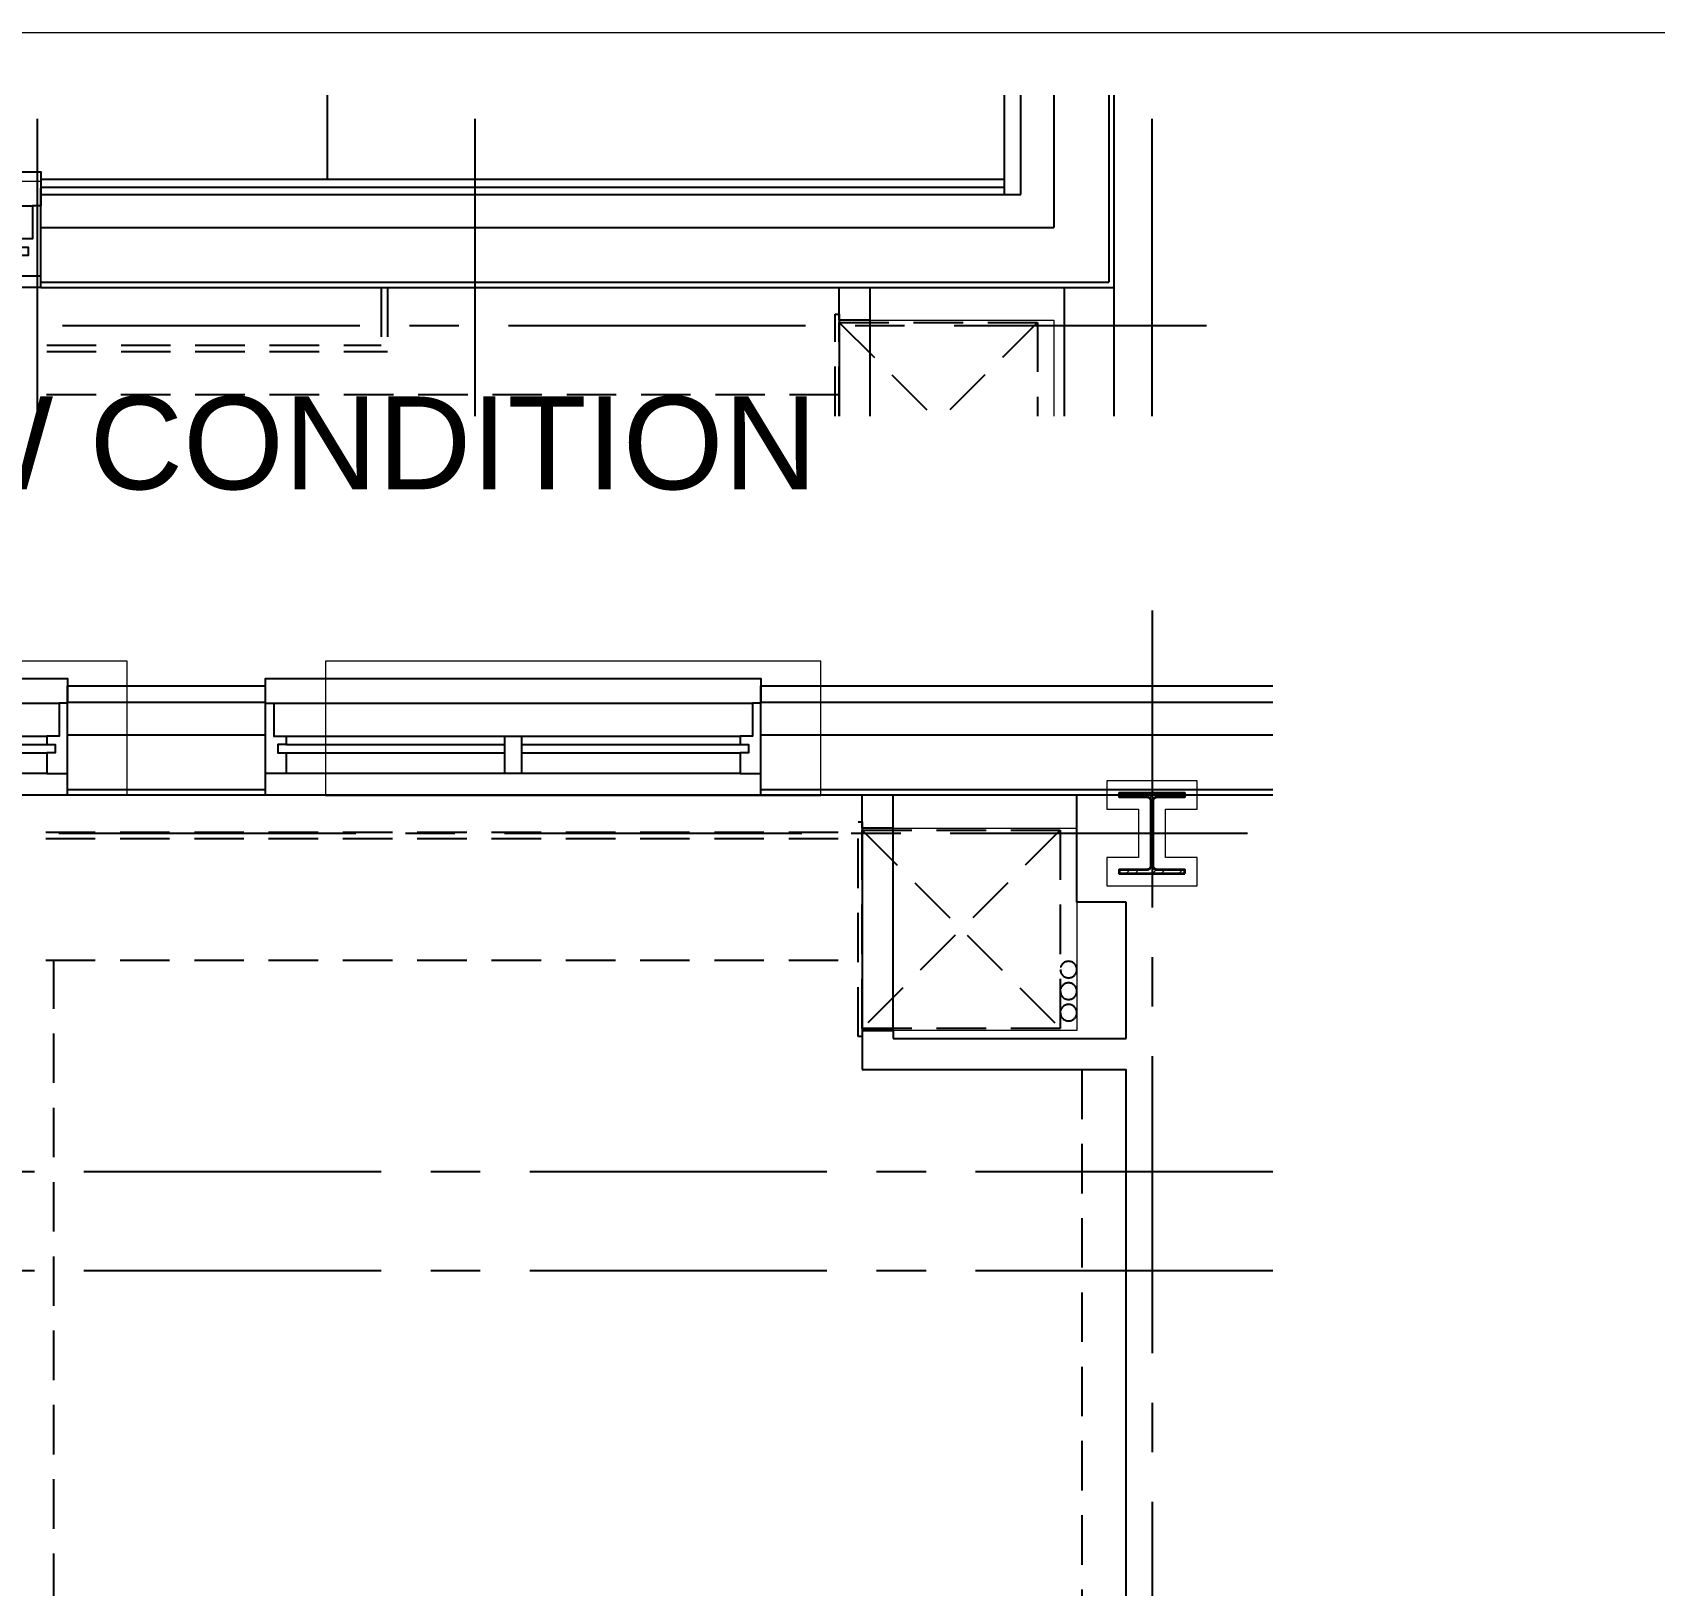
# Model space of a CAD drawing. Header units: inches. Extents: x 5995 to 10907, y 3795 to 5123.
# Drawn here: x 6143.9 to 6340.4, y 4934.7 to 5122.9 of the extents above; entities that cross this region are included whole.
import ezdxf
from ezdxf.enums import TextEntityAlignment as Align
from ezdxf.xclip import XClip

# ---------------------------------------------------------------- set-up
doc = ezdxf.new("R2010")
doc.units = ezdxf.units.IN
doc.header["$LTSCALE"] = 48
doc.header["$MEASUREMENT"] = 0
doc.header["$XCLIPFRAME"] = 0
for name, pattern in [('CENTER2', [1.125, 0.75, -0.125, 0.125, -0.125]), ('HIDDEN', [0.375, 0.25, -0.125]), ('HIDDEN2', [0.1875, 0.125, -0.0625])]:
    doc.linetypes.add(name, pattern=pattern)
for name, color, linetype in [('_0_Objects', 8, 'Continuous'), ('A-Door-Head', 8, 'Continuous'), ('A-Flor-Ovhd', 8, 'HIDDEN2'), ('A-Flor-Soffit', 8, 'HIDDEN2'), ('A-Glaz', 8, 'Continuous'), ('A-Glaz-Sill', 8, 'Continuous'), ('A-Grid(3-32)', 8, 'CENTER2'), ('A-HVAC', 8, 'HIDDEN2'), ('A-Roof-Below', 8, 'Continuous'), ('A-Wall-Full', 8, 'Continuous'), ('A-Wall-Hatch', 8, 'Continuous')]:
    doc.layers.add(name, color=color, linetype=linetype)
for name, color, linetype, lineweight in [('A-Detl-Hatch', 8, 'Continuous', 18), ('G-Anno-Ttlb', 8, 'Continuous', 50), ('G-Anno-Ttlb @ 96', 8, 'Continuous', 50), ('S-Detl-Hatch', 8, 'Continuous', 18), ('S-Detl-Wide', 8, 'Continuous', 35)]:
    doc.layers.add(name, color=color, linetype=linetype, lineweight=lineweight)
doc.layers.add('G-Anno-Nplt', color=8, linetype='Continuous', lineweight=18, plot=False)
doc.layers.add('G-Anno-View', color=8, linetype='Continuous', lineweight=18, plot=False)
doc.styles.add('RomanS', font='arial.ttf')
doc.styles.get("Standard").update_dxf_attribs({"font": 'arial.ttf'})

# ---------------------------------------------------------------- blocks, each defined once
blk = doc.blocks.new('HVAC UNIT NICHE')
at = {"layer": 'A-Door-Head'}
blk.add_lwpolyline([(4, 0), (28.5, 0), (28.5, -3.75), (4, -3.75)], close=True, dxfattribs=at)
at = {"layer": 'A-HVAC'}
for p, q in [((4.25, 0), (28.25, -24)), ((4.25, -24), (28.25, 0))]:
    blk.add_line(p, q, dxfattribs=at)
for points in [[(3.25, 0), (29.25, 0), (29.25, 0.5), (3.25, 0.5)], [(4.25, -24), (28.25, -24), (28.25, 0), (4.25, 0)]]:
    blk.add_lwpolyline(points, close=True, dxfattribs=at)
for centre in [(21.13, -25), (23.75, -25), (26.36, -25)]:
    blk.add_circle(centre, 1, dxfattribs=at)
at = {"layer": 'A-Wall-Full'}
for p, q in [((4, 0), (0, 0)), ((4, -3.75), (4, 0)), ((28.5, 0), (33.25, 0)), ((28.5, -3.75), (28.5, 0)), ((33.25, 0), (33.25, -26)), ((4, -3.75), (0, -3.75)), ((28.5, -3.75), (29.5, -3.75)), ((29.5, -3.75), (29.5, -26))]:
    blk.add_line(p, q, dxfattribs=at)
at = {"layer": 'G-Anno-Nplt'}
blk.add_lwpolyline([(4, 0), (4, -26), (28.5, -26), (28.5, 0)], close=True, dxfattribs=at)
blk = doc.blocks.new('King Studio 1')
at = {"layer": 'A-Flor-Soffit'}
for p, q in [((9.12, 260.64), (188.88, 260.64)), ((91.12, 146.75), (91.12, 260.64)), ((215.63, 247.38), (215.63, 146.75))]:
    blk.add_line(p, q, dxfattribs=at)
at = {"layer": 'A-Wall-Full'}
for p, q in [((214.57, 280.62), (188.58, 280.62)), ((215.02, 267.64), (215.02, 280.65)), ((221, 267.64), (215.02, 267.64)), ((221, 251.13), (221, 267.64)), ((214.88, 251.13), (221, 251.13)), ((214.88, 247.38), (221, 247.38))]:
    blk.add_line(p, q, dxfattribs=at)
blk.add_lwpolyline([(221, 6), (221, 59.9), (215.63, 59.9), (215.63, 84), (221, 84), (221, 247.38)], dxfattribs=at)
at = {"layer": 'G-Anno-Nplt'}
blk.add_line((9.12, 280.62), (215.02, 280.62), dxfattribs=at)
for points in [[(40, 280.62), (100, 280.62), (100, 296.87), (40, 296.87)], [(124, 280.59), (184, 280.59), (184, 296.87), (124, 296.87)], [(32.75, 294.75), (92.75, 294.75), (92.75, 280.62), (32.75, 280.62)], [(116.75, 294.75), (176.75, 294.75), (176.75, 280.62), (116.75, 280.62)]]:
    blk.add_lwpolyline(points, close=True, dxfattribs=at)
at = {"xscale": -1, "rotation": 90}
blk.add_blockref('HVAC UNIT NICHE', (189.02, 280.62), dxfattribs=at)
blk = doc.blocks.new('King Studio 1- 06')
at = {"layer": 'A-Flor-Soffit'}
blk.add_line((8.36, 267.63), (185.38, 267.63), dxfattribs=at)
at = {"layer": 'A-Wall-Full'}
for p, q in [((212.63, 280.62), (212.63, 251.13)), ((218.63, 280.62), (218.63, 147.81))]:
    blk.add_line(p, q, dxfattribs=at)
at = {"layer": 'G-Anno-Nplt'}
blk.add_line((8.36, 280.63), (212.63, 280.62), dxfattribs=at)
blk.add_lwpolyline([(28.63, 280.62), (28.63, 293.5), (88.63, 293.5), (88.63, 280.62)], close=True, dxfattribs=at)
at = {"xscale": -1, "rotation": 90}
blk.add_blockref('HVAC UNIT NICHE', (185.38, 280.63), dxfattribs=at)
blk = doc.blocks.new('EXTERIOR WINDOW 3')
at = {"layer": 'A-Glaz'}
for p, q in [((5693, -8445.75), (5693, -8419.25)), ((5694, -8445.75), (5694, -8419.25)), ((5695, -8474.25), (5695, -8419.25)), ((5693, -8474.25), (5693, -8447.75)), ((5694, -8474.25), (5694, -8447.75))]:
    blk.add_line(p, q, dxfattribs=at)
for points in [[(5693, -8419.25), (5690.5, -8419.25), (5690.5, -8416.75), (5699, -8416.75), (5699, -8417.75), (5695, -8417.75), (5695, -8419.25), (5694, -8419.25), (5694, -8418.25), (5693, -8418.25), (5693, -8419.25)], [(5693, -8474.25), (5690.5, -8474.25), (5690.5, -8476.75), (5699, -8476.75), (5699, -8475.75), (5695, -8475.75), (5695, -8474.25), (5694, -8474.25), (5694, -8475.25), (5693, -8475.25), (5693, -8474.25)]]:
    blk.add_lwpolyline(points, dxfattribs=at)
blk.add_lwpolyline([(5690.5, -8445.75), (5690.5, -8447.75), (5695, -8447.75), (5695, -8445.75)], close=True, dxfattribs=at)
at = {"layer": 'A-Glaz-Sill'}
for p, q in [((5689.12, -8416.75), (5689.12, -8476.75)), ((5690.5, -8419.25), (5690.5, -8474.25)), ((5699, -8475.75), (5699, -8417.75))]:
    blk.add_line(p, q, dxfattribs=at)
blk.add_lwpolyline([(5699, -8476.75), (5703.12, -8476.75), (5703.12, -8416.75), (5699, -8416.75)], dxfattribs=at)
blk = doc.blocks.new('EXTERIOR WINDOW 4')
at = {"layer": 'A-Glaz'}
for p, q in [((3139.62, -8499), (3194.62, -8499)), ((3139.62, -8500), (3166.12, -8500)), ((3168.12, -8500), (3194.62, -8500)), ((3139.62, -8501), (3166.12, -8501)), ((3168.12, -8501), (3194.62, -8501))]:
    blk.add_line(p, q, dxfattribs=at)
for points in [[(3139.62, -8501), (3139.62, -8503.5), (3137.12, -8503.5), (3137.12, -8495), (3138.12, -8495), (3138.12, -8499), (3139.62, -8499), (3139.62, -8500), (3138.62, -8500), (3138.62, -8501), (3139.62, -8501)], [(3194.62, -8501), (3194.62, -8503.5), (3197.12, -8503.5), (3197.12, -8495), (3196.12, -8495), (3196.12, -8499), (3194.62, -8499), (3194.62, -8500), (3195.62, -8500), (3195.62, -8501), (3194.62, -8501)]]:
    blk.add_lwpolyline(points, dxfattribs=at)
blk.add_lwpolyline([(3168.12, -8503.5), (3166.12, -8503.5), (3166.12, -8499), (3168.12, -8499)], close=True, dxfattribs=at)
at = {"layer": 'A-Glaz-Sill'}
for p, q in [((3138.12, -8495), (3196.12, -8495)), ((3194.62, -8503.5), (3139.62, -8503.5)), ((3197.12, -8506.13), (3137.12, -8506.13))]:
    blk.add_line(p, q, dxfattribs=at)
blk.add_lwpolyline([(3137.12, -8495), (3137.12, -8492), (3197.12, -8492), (3197.12, -8495)], dxfattribs=at)
blk = doc.blocks.new('2ND FLOOR CORE & SHELL')
at = {"layer": 'A-Roof-Below'}
blk.add_lwpolyline([(8966.25, -8492.88), (9454.87, -8492.88)], dxfattribs=at)
at = {"layer": 'A-Wall-Full'}
for p, q in [((8953.12, -8458.13), (8953.12, -8588.12)), ((8953.12, -8458.13), (8965.12, -8458.13)), ((8966.25, -8458.13), (8966.25, -8574.87)), ((8964.37, -8574.87), (9005.12, -8574.87)), ((9197.12, -8574.87), (9221.12, -8574.87)), ((9197.12, -8588.12), (9197.12, -8574.87)), ((9221.12, -8588.12), (9221.12, -8574.87)), ((9281.13, -8574.87), (9353.12, -8574.87)), ((9281.13, -8588.12), (9281.13, -8574.87)), ((9005.12, -8588.12), (8953.12, -8588.12)), ((9221.12, -8588.12), (9197.12, -8588.12)), ((9353.12, -8588.12), (9281.13, -8588.12)), ((11689.12, -8844.75), (11689.12, -9209.38)), ((11704.5, -8844.75), (11704.5, -9224.75))]:
    blk.add_line(p, q, dxfattribs=at)
at = {"layer": 'A-Wall-Hatch'}
for p, q in [((8953.75, -8458.13), (8953.75, -8587.5)), ((8960.37, -8458.13), (8960.37, -8580.87)), ((8964.37, -8458.13), (8964.37, -8576.87)), ((8965.25, -8458.13), (8965.25, -8574.87)), ((8964.37, -8576.87), (9005.12, -8576.87)), ((9197.12, -8576.87), (9221.12, -8576.87)), ((9281.13, -8576.87), (9353.12, -8576.87)), ((9005.12, -8580.87), (8960.37, -8580.87)), ((9221.12, -8580.87), (9197.12, -8580.87)), ((9353.12, -8580.87), (9281.13, -8580.87)), ((9005.12, -8587.5), (8953.75, -8587.5)), ((9221.12, -8587.5), (9197.12, -8587.5)), ((9353.12, -8587.5), (9281.13, -8587.5)), ((11689.75, -8844.75), (11689.75, -9210)), ((11696.37, -8844.75), (11696.37, -9216.63)), ((11699.87, -8844.75), (11699.87, -9220.13)), ((11700.87, -8844.75), (11700.87, -9221.13))]:
    blk.add_line(p, q, dxfattribs=at)
at = {"xscale": -1, "rotation": 180}
blk.add_blockref('EXTERIOR WINDOW 3', (3264, -16874.88), dxfattribs=at)
for p in [(6000, -82), (6084, -82)]:
    blk.add_blockref('EXTERIOR WINDOW 4', p)
blk = doc.blocks.new('*U8')
at = {"layer": 'A-Detl-Hatch'}
h = blk.add_hatch(dxfattribs=at)
h.set_pattern_fill('ANSI32', color=256, scale=6, style=0)
h.set_pattern_definition([(45, (0, -4.865), (-1.591, 1.591), []), (45, (1.0607, -4.865), (-1.591, 1.591), [])])
edge = h.paths.add_edge_path()
edge.add_line((3.98, -9.73), (3.98, -9.295))
edge.add_line((3.98, -9.295), (0.645, -9.295))
edge.add_arc((0.645, -8.795), 0.5, 180, 270, ccw=False)
edge.add_line((0.145, -8.795), (0.145, -0.935))
edge.add_arc((0.645, -0.935), 0.5, 90, 180, ccw=False)
edge.add_line((0.645, -0.435), (3.98, -0.435))
edge.add_line((3.98, -0.435), (3.98, 0))
edge.add_line((3.98, 0), (-3.98, 0))
edge.add_line((-3.98, 0), (-3.98, -0.435))
edge.add_line((-3.98, -0.435), (-0.645, -0.435))
edge.add_arc((-0.645, -0.935), 0.5, 0, 90, ccw=False)
edge.add_line((-0.145, -0.935), (-0.145, -8.795))
edge.add_arc((-0.645, -8.795), 0.5, -90, 0, ccw=False)
edge.add_line((-0.645, -9.295), (-3.98, -9.295))
edge.add_line((-3.98, -9.295), (-3.98, -9.73))
edge.add_line((-3.98, -9.73), (3.98, -9.73))
at = {"linetype": 'ByBlock'}
blk.add_lwpolyline([(3.98, -9.73), (3.98, -9.295), (0.645, -9.295, -0.4142136), (0.145, -8.795), (0.145, -0.935, -0.4142136), (0.645, -0.435), (3.98, -0.435), (3.98, 0), (-3.98, 0), (-3.98, -0.435), (-0.645, -0.435, -0.4142136), (-0.145, -0.935), (-0.145, -8.795, -0.4142136), (-0.645, -9.295), (-3.98, -9.295), (-3.98, -9.73)], format="xyb", close=True, dxfattribs=at)
blk = doc.blocks.new('W10X33')
at = {"layer": 'S-Detl-Hatch'}
blk.add_lwpolyline([(13773.28, -7309.78), (13773.28, -7306.34), (13769.45, -7306.34), (13769.45, -7300.48), (13773.28, -7300.48), (13773.28, -7297.05), (13762.32, -7297.05), (13762.32, -7300.48), (13766.16, -7300.48), (13766.16, -7306.34), (13762.32, -7306.34), (13762.32, -7309.78)], close=True, dxfattribs=at)
at = {"layer": 'S-Detl-Wide'}
blk.add_blockref('*U8', (13767.8, -7298.55), dxfattribs=at)
blk = doc.blocks.new('2ND FLOOR - STRUCTURAL GRID')
at = {"layer": 'A-Grid(3-32)'}
for p, q in [((8948.5, -7426.01), (8948.5, -9409.77)), ((9328.5, -7426.01), (9328.5, -9409.77)), ((8119.38, -8457.75), (11897.61, -8457.75)), ((8104.5, -8510.75), (11912.5, -8510.75)), ((8104.5, -8592.75), (11912.5, -8592.75)), ((11912.5, -8645.75), (8104.5, -8645.75))]:
    blk.add_line(p, q, dxfattribs=at)
blk.add_lwpolyline([(11888.38, -8633.75), (8129.44, -8633.75), (8117.37, -8618.94), (8070.12, -8618.94)], dxfattribs=at)
blk.add_blockref('W10X33', (-4439.3, -1289.34))
blk = doc.blocks.new('Anno_Title_T2')
at = {"linetype": 'ByBlock', "lineweight": -2, "style": 'RomanS'}
blk.add_attdef('TITLE', (0, 0.5), '', height=1.25, dxfattribs=at)
blk.add_attdef('SCALE', text='', height=0.75, dxfattribs=at).set_placement((0, -0.5), align=Align.TOP_LEFT)
blk = doc.blocks.new('*U291')
at = {"layer": 'G-Anno-Ttlb @ 96'}
ref = blk.add_blockref('Anno_Title_T2', (6039.91, 5063.03), dxfattribs=dict(at, xscale=9, yscale=9, zscale=9))
ref.add_attrib('TITLE', 'ALT. WINDOW CONDITION', (6039.91, 5067.53), dxfattribs={"layer": '0', "linetype": 'ByBlock', "lineweight": -2, "height": 11.25})
ref.add_attrib('SCALE', 'SCALE: 1/4"= 1\'-0"', dxfattribs={"layer": '0', "linetype": 'ByBlock', "lineweight": -2, "height": 6.75}).set_placement((6039.91, 5058.53), align=Align.TOP_LEFT)

msp = doc.modelspace()

# ---------------------------------------------------------------- linework, layer by layer
at = {"layer": 'A-Flor-Ovhd'}
for p, q in [((6186.12, 5092), (6186.12, 5084.99)), ((6186.87, 5092), (6186.87, 5084.24)), ((6064.61, 5085), (6186.12, 5084.99)), ((6064.61, 5084.25), (6186.87, 5084.24)), ((6064.49, 5025.99), (6244.39, 5025.99)), ((6064.49, 5025.24), (6244.39, 5025.24))]:
    msp.add_line(p, q, dxfattribs=at)
at = {"layer": 'G-Anno-View'}
msp.add_lwpolyline([(5995.37, 5122.88), (7513.37, 5122.88), (7513.37, 4006.88), (5995.37, 4006.88)], close=True, dxfattribs=at)

# ---------------------------------------------------------------- block references
at = {"layer": '_0_Objects', "linetype": 'HIDDEN'}
ref = msp.add_blockref('2ND FLOOR - STRUCTURAL GRID', (-2313.25, -3861.13), dxfattribs=dict(at, rotation=90))
XClip(ref).set_block_clipping_path([(8937.524576344, -8599.3417139608), (8976.4248924045, -8352.7835952695)])
at = {"layer": '_0_Objects'}
ref = msp.add_blockref('2ND FLOOR CORE & SHELL', (-2313.25, -3861.13), dxfattribs=dict(at, rotation=90))
XClip(ref).set_block_clipping_path([(8930.745256458, -8599.3417139608), (8976.4248924045, -8353.3567072974)])
ref = msp.add_blockref('2ND FLOOR CORE & SHELL', (15257.26, -6592.23), dxfattribs=dict(at, xscale=-1, rotation=270))
XClip(ref).set_block_clipping_path([(11666.7919673718, -8875.9092304868), (11713.5180297592, -8621.1840603719)])
ref = msp.add_blockref('King Studio 1- 06', (6056.24, 4811.37), dxfattribs=at)
XClip(ref).set_block_clipping_path([(-25.8011487589, 265.0249935921), (224.2280390994, 304.1070228728)])
ref = msp.add_blockref('2ND FLOOR CORE & SHELL', (-3049, 13618.61), dxfattribs=at)
XClip(ref).set_block_clipping_path([(9088.0613378131, -8878.3672574039), (9343.1238378131, -8565.7422574039)])
at = {"layer": '_0_Objects', "linetype": 'HIDDEN'}
ref = msp.add_blockref('2ND FLOOR - STRUCTURAL GRID', (-3049, 13618.61), dxfattribs=at)
XClip(ref).set_block_clipping_path([(9088.0613378131, -8878.3672574039), (9343.1238378131, -8565.7422574039)])
at = {"layer": '_0_Objects'}
msp.add_blockref('King Studio 1', (6055.37, 4749.86), dxfattribs=at)
at = {"layer": 'G-Anno-Ttlb'}
msp.add_blockref('*U291', (0, 0), dxfattribs=at)

doc.saveas('drawing.dxf')
